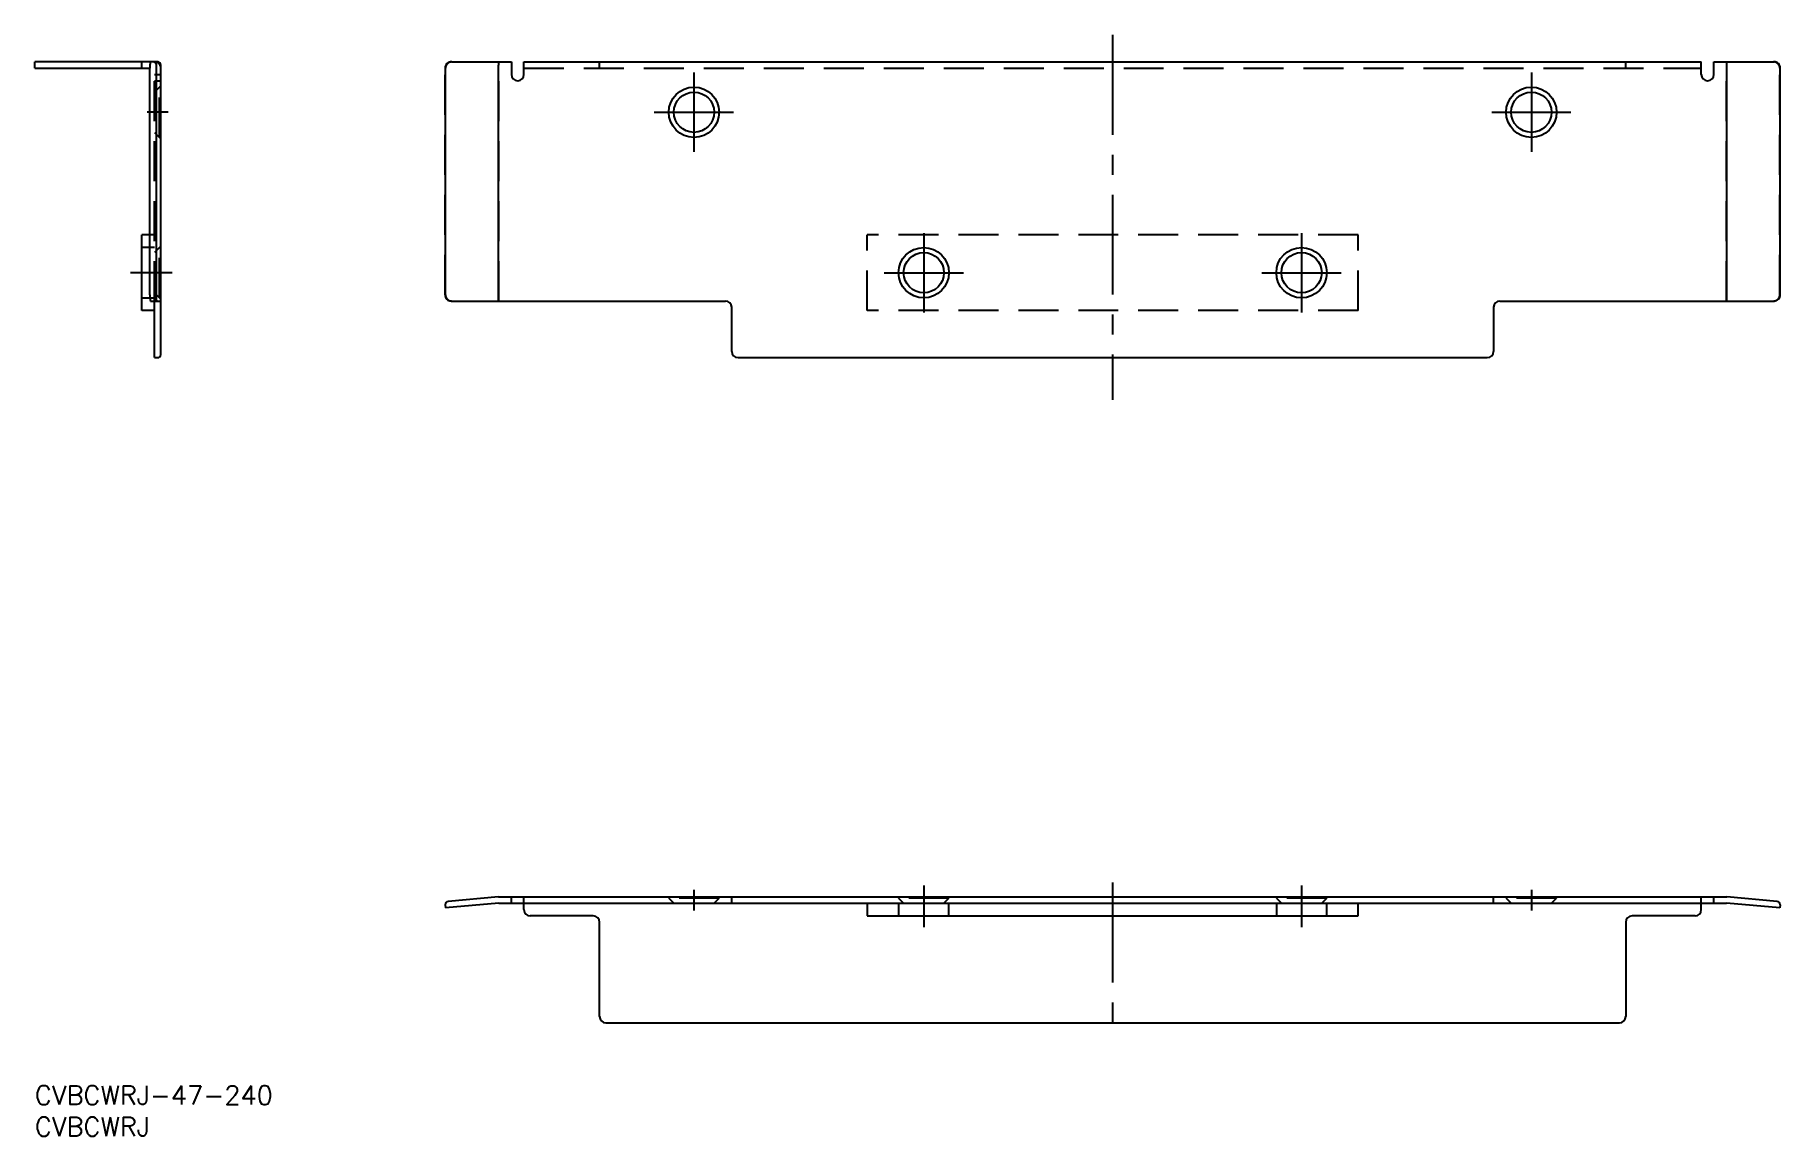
# Model space of a CAD drawing. Extents: x 0 to 277, y -8 to 167.
import ezdxf

# ---------------------------------------------------------------- set-up
doc = ezdxf.new("R2010")
doc.units = 0
doc.header["$LTSCALE"] = 0.5
doc.linetypes.add('CENTER', pattern=[50.8, 31.75, -6.35, 6.35, -6.35])
doc.linetypes.add('DASHED', pattern=[19.05, 12.7, -6.35])
for name, color, linetype in [('MSM_CENTER', 1, 'CENTER'), ('MSM_CONTINUOUS', 7, 'CONTINUOUS'), ('MSM_DASHED', 4, 'DASHED'), ('MSM_PART_NUMBER', 7, 'CONTINUOUS')]:
    doc.layers.add(name, color=color, linetype=linetype)
doc.styles.get("Standard").update_dxf_attribs({"font": 'txt.shx', "height": 3, "bigfont": 'bigfont.shx'})

msp = doc.modelspace()

# ---------------------------------------------------------------- linework, layer by layer
at = {"layer": 'MSM_CENTER'}
for p, q in [((171.18, 166.99), (171.18, 109.01)), ((104.68, 161), (104.68, 148.4)), ((237.68, 161), (237.68, 148.4)), ((21.15, 154.7), (17.85, 154.7)), ((98.38, 154.7), (110.98, 154.7)), ((231.38, 154.7), (243.98, 154.7)), ((141.18, 135.5), (141.18, 122.9)), ((201.18, 135.5), (201.18, 122.9)), ((21.8, 129.2), (15.2, 129.2)), ((134.88, 129.2), (147.48, 129.2)), ((194.88, 129.2), (207.48, 129.2)), ((104.68, 31.15), (104.68, 27.85)), ((141.18, 31.8), (141.18, 25.2)), ((171.18, 32.28), (171.18, 7.49)), ((201.18, 31.8), (201.18, 25.2)), ((237.68, 31.15), (237.68, 27.85))]:
    msp.add_line(p, q, dxfattribs=at)
at = {"layer": 'MSM_CONTINUOUS'}
for p, q in [((0, 161.7), (0, 162.7)), ((19.5, 162.7), (0, 162.7)), ((0, 161.7), (18.26, 161.7)), ((17, 161.7), (17, 162.7)), ((18.26, 125.7), (18.26, 161.7)), ((19.3, 124.83), (19.3, 162.2)), ((20, 116.2), (20, 162.2)), ((65.16, 161.76), (65.16, 125.64)), ((66.16, 162.7), (75.68, 162.7)), ((73.63, 124.7), (73.63, 162.2)), ((75.68, 162.7), (75.68, 160.7)), ((77.68, 160.7), (77.68, 162.7)), ((77.68, 162.7), (264.68, 162.7)), ((264.68, 160.7), (264.68, 162.7)), ((266.68, 162.7), (276.19, 162.7)), ((266.68, 160.7), (266.68, 162.7)), ((268.72, 124.7), (268.72, 162.2)), ((277.19, 125.64), (277.19, 161.76)), ((18.26, 135.2), (17, 135.2)), ((17, 123.2), (17, 135.2)), ((19, 123.2), (17, 123.2)), ((18.35, 124.7), (20, 124.7)), ((19, 115.7), (19, 124.7)), ((66.12, 124.7), (109.68, 124.7)), ((110.68, 116.7), (110.68, 123.7)), ((231.68, 123.7), (231.68, 116.7)), ((232.68, 124.7), (276.24, 124.7)), ((19, 115.7), (19.5, 115.7)), ((111.68, 115.7), (230.68, 115.7)), ((65.17, 28.76), (65.21, 28.26)), ((73.68, 29), (65.21, 28.26)), ((73.63, 30), (65.62, 29.3)), ((73.63, 30), (268.72, 30)), ((73.68, 29), (268.68, 29)), ((77.68, 28), (77.68, 29)), ((110.68, 29), (110.68, 30)), ((132.18, 29), (132.18, 27)), ((210.18, 27), (210.18, 29)), ((231.68, 29), (231.68, 30)), ((264.68, 28), (264.68, 29)), ((277.15, 28.26), (268.68, 29)), ((276.73, 29.3), (268.72, 30)), ((277.19, 28.76), (277.15, 28.26)), ((88.68, 27), (78.68, 27)), ((89.68, 11), (89.68, 26)), ((132.18, 27), (210.18, 27)), ((252.68, 26), (252.68, 11)), ((263.68, 27), (253.68, 27)), ((90.68, 10), (251.68, 10))]:
    msp.add_line(p, q, dxfattribs=at)
for centre, radius in [((104.68, 154.7), 4), ((237.68, 154.7), 4), ((104.68, 154.7), 3.2), ((237.68, 154.7), 3.2), ((141.18, 129.2), 4), ((201.18, 129.2), 4), ((141.18, 129.2), 3.2), ((201.18, 129.2), 3.2)]:
    msp.add_circle(centre, radius, dxfattribs=at)
for centre, radius, start, end in [((22.48, 161.84), 4.22, 168.3196, 181.9634), ((18.78, 162.18), 0.519, 1.686, 82.8581), ((19.5, 162.2), 0.5, 0, 90), ((66.1, 161.76), 0.939, 86.411, 183.8074), ((77.73, 162.27), 4.09, 173.996, 181.004), ((264.63, 162.27), 4.09, 358.996, 6.004), ((276.25, 161.76), 0.939, 356.1926, 93.589), ((76.68, 160.7), 1, 180, 0), ((265.68, 160.7), 1, 180, 0), ((22.65, 125.57), 4.4, 178.3049, 191.4136), ((19.63, 124.86), 0.331, 184.9797, 209.436), ((66.1, 125.63), 0.933, 175.8833, 271.0828), ((276.25, 125.64), 0.938, 269.0061, 3.7741), ((109.68, 123.7), 1, 0, 90), ((232.68, 123.7), 1, 90, 180), ((111.68, 116.7), 1, 180, 270), ((230.68, 116.7), 1, 270, 0), ((19.5, 116.2), 0.5, 270, 0), ((65.67, 28.8), 0.505, 95.593, 184.407), ((78.68, 28), 1, 180, 270), ((263.68, 28), 1, 270, 0), ((276.69, 28.8), 0.505, 355.6001, 84.3999), ((88.68, 26), 1, 0, 90), ((253.68, 26), 1, 90, 180), ((90.68, 11), 1, 180, 270), ((251.68, 11), 1, 270, 0)]:
    msp.add_arc(centre, radius, start, end, dxfattribs=at)
at = {"layer": 'MSM_DASHED'}
for p, q in [((19, 124.7), (19, 162.7)), ((65.17, 125.7), (65.17, 161.7)), ((65.17, 161.7), (65.21, 161.7)), ((65.21, 125.7), (65.21, 161.7)), ((73.68, 124.7), (73.68, 162.7)), ((77.68, 161.7), (264.68, 161.7)), ((89.68, 161.7), (89.68, 162.7)), ((252.68, 161.7), (252.68, 162.7)), ((268.68, 124.7), (268.68, 162.7)), ((277.15, 125.7), (277.15, 161.7)), ((277.19, 161.7), (277.15, 161.7)), ((277.19, 125.7), (277.19, 161.7)), ((19, 160.7), (20, 160.7)), ((19, 159.7), (20, 159.7)), ((19.8, 158.7), (19, 157.9)), ((20, 158.7), (19.8, 158.7)), ((19.8, 150.7), (19.8, 158.7)), ((19, 151.5), (19.8, 150.7)), ((19.8, 150.7), (20, 150.7)), ((19, 133.2), (17, 133.2)), ((19, 135.2), (18.26, 135.2)), ((19.8, 133.2), (19, 132.4)), ((20, 133.2), (19.8, 133.2)), ((19.8, 125.2), (19.8, 133.2)), ((132.18, 123.2), (132.18, 135.2)), ((210.18, 135.2), (132.18, 135.2)), ((210.18, 123.2), (210.18, 135.2)), ((17, 125.2), (19, 125.2)), ((19, 126), (19.8, 125.2)), ((19.8, 125.2), (20, 125.2)), ((65.17, 125.7), (65.21, 125.7)), ((277.19, 125.7), (277.15, 125.7)), ((210.18, 123.2), (132.18, 123.2)), ((75.68, 29), (75.68, 30)), ((77.68, 29), (77.68, 30)), ((100.68, 30), (100.68, 29.8)), ((100.68, 29.8), (101.48, 29)), ((108.68, 29.8), (100.68, 29.8)), ((107.88, 29), (108.68, 29.8)), ((108.68, 29.8), (108.68, 30)), ((137.18, 30), (137.18, 29.8)), ((145.18, 29.8), (137.18, 29.8)), ((137.18, 29.8), (137.98, 29)), ((137.18, 29), (137.18, 27)), ((144.38, 29), (145.18, 29.8)), ((145.18, 29.8), (145.18, 30)), ((145.18, 27), (145.18, 29)), ((197.18, 30), (197.18, 29.8)), ((205.18, 29.8), (197.18, 29.8)), ((197.18, 29.8), (197.98, 29)), ((197.18, 29), (197.18, 27)), ((204.38, 29), (205.18, 29.8)), ((205.18, 29.8), (205.18, 30)), ((205.18, 27), (205.18, 29)), ((233.68, 30), (233.68, 29.8)), ((241.68, 29.8), (233.68, 29.8)), ((233.68, 29.8), (234.48, 29)), ((240.88, 29), (241.68, 29.8)), ((241.68, 29.8), (241.68, 30)), ((264.68, 29), (264.68, 30)), ((266.68, 29), (266.68, 30))]:
    msp.add_line(p, q, dxfattribs=at)
for centre, radius, start, end in [((19, 161.7), 1, 0, 90), ((66.21, 161.7), 0.998, 90.114, 180.1041), ((276.15, 161.7), 0.998, 359.8959, 89.886), ((66.21, 125.7), 0.998, 179.8815, 269.8957), ((276.15, 125.7), 0.999, 270.1374, 0.0347)]:
    msp.add_arc(centre, radius, start, end, dxfattribs=at)

# ---------------------------------------------------------------- texts
at = {"layer": 'MSM_PART_NUMBER'}
for s, p in [('CVBCWRJ-47-240', (0, -3)), ('CVBCWRJ', (0, -8))]:
    msp.add_text(s, height=3, dxfattribs=at).set_placement(p)

doc.saveas('drawing.dxf')
